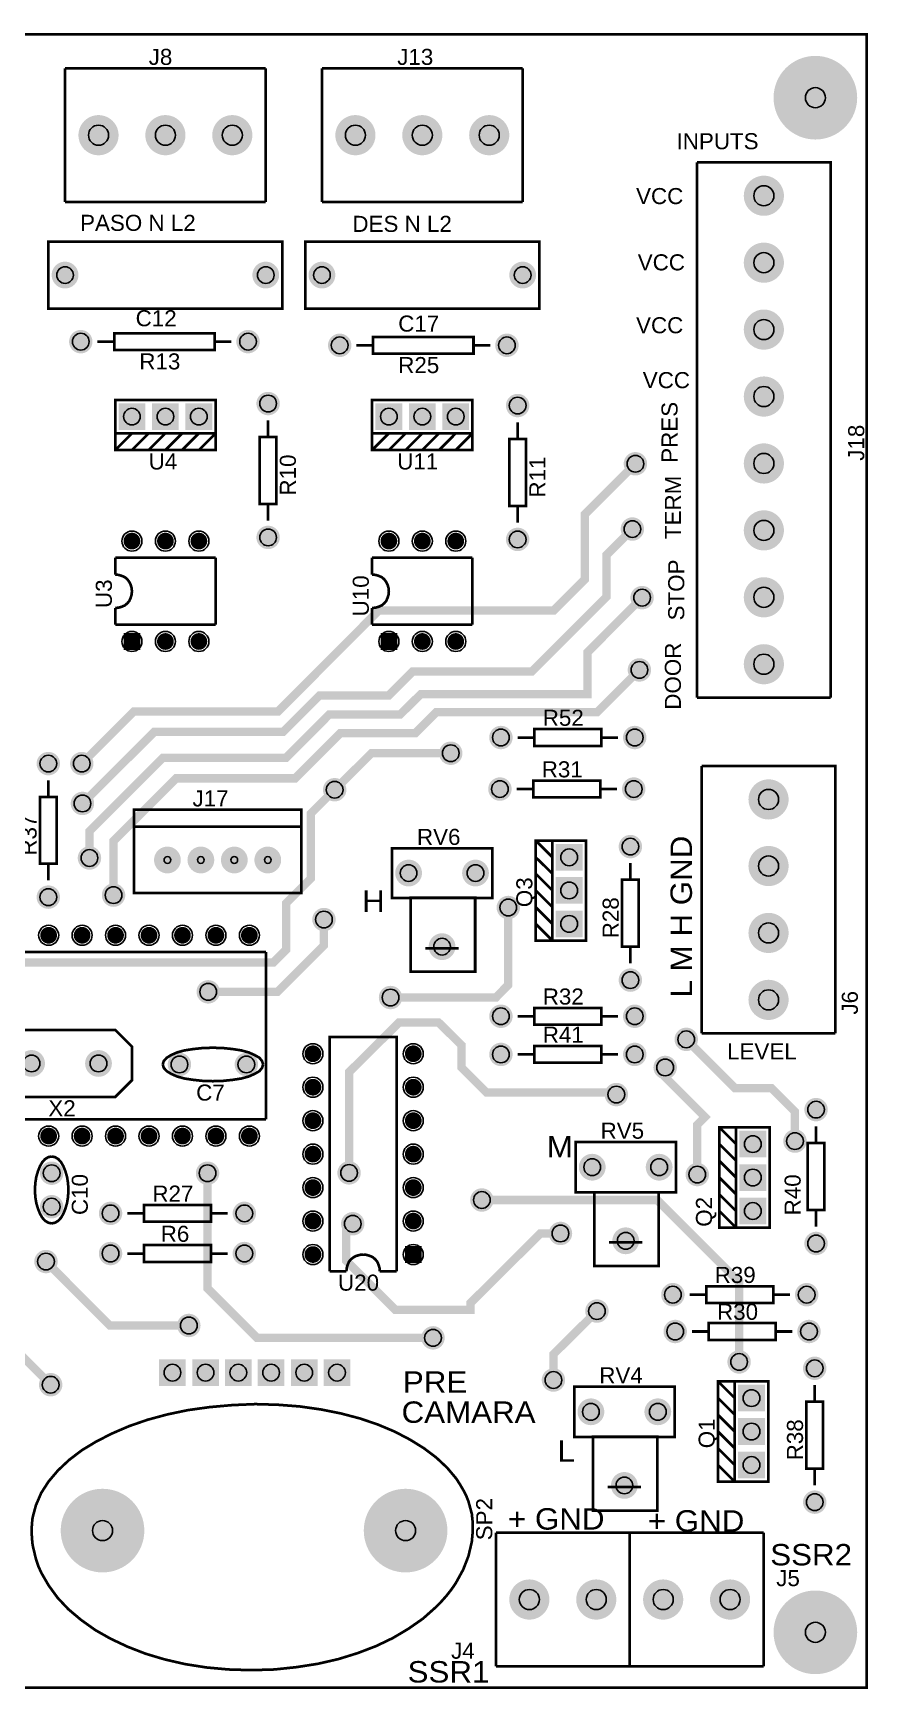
# Model space of a CAD drawing. Extents: x -3.65 to 3.65, y -2.47 to 2.47.
# Drawn here: x 1.159 to 3.655, y -2.474 to 2.474 of the extents above; entities that cross this region are included whole.
import ezdxf

# ---------------------------------------------------------------- set-up
doc = ezdxf.new("R2010")
doc.units = 0
doc.layers.get('0').update_dxf_attribs({"linetype": 'CONTINUOUS'})

# ---------------------------------------------------------------- blocks, each defined once
blk = doc.blocks.new('EPAD')
at = {"const_width": 0.5}
blk.add_lwpolyline([(-0.25, 0, 1), (0.25, 0, 1)], format="xyb", close=True, dxfattribs=at)
blk = doc.blocks.new('RPAD')
blk.add_trace([(-0.5, -0.5), (-0.5, 0.5), (0.5, -0.5), (0.5, 0.5)])

msp = doc.modelspace()

# ---------------------------------------------------------------- linework, layer by layer
for points, const_width in [([(-3.651, -2.47), (3.651, -2.47), (3.651, 2.47), (-3.651, 2.47), (-3.651, -2.47)], 0.008), ([(1.255, 2.369), (1.255, 1.969)], 0.008), ([(1.855, 2.369), (1.255, 2.369)], 0.008), ([(1.855, 2.369), (1.855, 1.969)], 0.008), ([(2.023, 2.369), (2.023, 1.969)], 0.008), ([(2.623, 2.369), (2.023, 2.369)], 0.008), ([(2.623, 2.369), (2.623, 1.969)], 0.008), ([(3.144, 2.088), (3.544, 2.088), (3.544, 0.488)], 0.008), ([(3.144, 0.488), (3.144, 2.088)], 0.008), ([(1.255, 1.969), (1.855, 1.969)], 0.008), ([(2.023, 1.969), (2.623, 1.969)], 0.008), ([(1.205, 1.651), (1.905, 1.651), (1.905, 1.851), (1.205, 1.851), (1.205, 1.651)], 0.008), ([(1.973, 1.651), (2.673, 1.651), (2.673, 1.851), (1.973, 1.851), (1.973, 1.651)], 0.008), ([(1.402, 1.552), (1.352, 1.552)], 0.008), ([(1.402, 1.527), (1.702, 1.527), (1.702, 1.577), (1.402, 1.577), (1.402, 1.527)], 0.008), ([(1.752, 1.552), (1.702, 1.552)], 0.008), ([(2.176, 1.541), (2.126, 1.541)], 0.008), ([(2.176, 1.516), (2.476, 1.516), (2.476, 1.566), (2.176, 1.566), (2.176, 1.516)], 0.008), ([(2.526, 1.541), (2.476, 1.541)], 0.008), ([(1.405, 1.278), (1.705, 1.278), (1.705, 1.378), (1.405, 1.378), (1.405, 1.278)], 0.008), ([(2.173, 1.278), (2.473, 1.278), (2.473, 1.378), (2.173, 1.378), (2.173, 1.278)], 0.008), ([(1.862, 1.317), (1.862, 1.267)], 0.008), ([(2.608, 1.311), (2.608, 1.261)], 0.008), ([(1.705, 1.278), (1.705, 1.228), (1.405, 1.228), (1.405, 1.278)], 0.008), ([(1.455, 1.278), (1.405, 1.228)], 0.008), ([(1.505, 1.278), (1.455, 1.228)], 0.008), ([(1.555, 1.278), (1.505, 1.228)], 0.008), ([(1.605, 1.278), (1.555, 1.228)], 0.008), ([(1.655, 1.278), (1.605, 1.228)], 0.008), ([(1.705, 1.278), (1.655, 1.228)], 0.008), ([(1.837, 1.067), (1.887, 1.067), (1.887, 1.267), (1.837, 1.267), (1.837, 1.067)], 0.008), ([(2.473, 1.278), (2.473, 1.228), (2.173, 1.228), (2.173, 1.278)], 0.008), ([(2.223, 1.278), (2.173, 1.228)], 0.008), ([(2.273, 1.278), (2.223, 1.228)], 0.008), ([(2.323, 1.278), (2.273, 1.228)], 0.008), ([(2.373, 1.278), (2.323, 1.228)], 0.008), ([(2.423, 1.278), (2.373, 1.228)], 0.008), ([(2.473, 1.278), (2.423, 1.228)], 0.008), ([(2.583, 1.061), (2.633, 1.061), (2.633, 1.261), (2.583, 1.261), (2.583, 1.061)], 0.008), ([(1.305, 0.291), (1.461, 0.447), (1.892, 0.447), (2.193, 0.749), (2.716, 0.749), (2.809, 0.842), (2.809, 1.036), (2.96, 1.187)], 0.025), ([(1.862, 1.067), (1.862, 1.017)], 0.008), ([(2.608, 1.061), (2.608, 1.011)], 0.008), ([(1.307, 0.172), (1.522, 0.386), (1.907, 0.386), (2.016, 0.495), (2.223, 0.495), (2.294, 0.566), (2.65, 0.566), (2.874, 0.79), (2.874, 0.915), (2.951, 0.992)], 0.025), ([(1.405, 0.856), (1.405, 0.906)], 0.008), ([(1.405, 0.906), (1.705, 0.906)], 0.008), ([(1.705, 0.706), (1.705, 0.906)], 0.008), ([(2.173, 0.856), (2.173, 0.906)], 0.008), ([(2.173, 0.906), (2.473, 0.906)], 0.008), ([(2.473, 0.706), (2.473, 0.906)], 0.008), ([(1.455, 0.806), (1.454, 0.816), (1.451, 0.826), (1.447, 0.834), (1.441, 0.842), (1.434, 0.848), (1.425, 0.852), (1.415, 0.855), (1.405, 0.856)], 0.008), ([(2.223, 0.806), (2.222, 0.816), (2.219, 0.826), (2.215, 0.834), (2.209, 0.842), (2.202, 0.848), (2.193, 0.852), (2.183, 0.855), (2.173, 0.856)], 0.008), ([(1.328, 0.009), (1.328, 0.089), (1.547, 0.308), (1.915, 0.308), (2.045, 0.438), (2.257, 0.438), (2.319, 0.499), (2.817, 0.499), (2.817, 0.624), (2.98, 0.787)], 0.025), ([(1.455, 0.806), (1.454, 0.796), (1.451, 0.786), (1.447, 0.777), (1.441, 0.77), (1.434, 0.764), (1.425, 0.76), (1.415, 0.757), (1.405, 0.756)], 0.008), ([(2.223, 0.806), (2.222, 0.796), (2.219, 0.786), (2.215, 0.777), (2.209, 0.77), (2.202, 0.764), (2.193, 0.76), (2.183, 0.757), (2.173, 0.756)], 0.008), ([(1.405, 0.706), (1.405, 0.756)], 0.008), ([(2.173, 0.706), (2.173, 0.756)], 0.008), ([(1.405, 0.706), (1.705, 0.706)], 0.008), ([(2.173, 0.706), (2.473, 0.706)], 0.008), ([(1.4, -0.102), (1.4, 0.06), (1.587, 0.247), (1.943, 0.247), (2.078, 0.382), (2.302, 0.382), (2.365, 0.445), (2.846, 0.445), (2.972, 0.571)], 0.025), ([(3.144, 0.488), (3.544, 0.488)], 0.008), ([(2.658, 0.344), (2.858, 0.344), (2.858, 0.394), (2.658, 0.394), (2.658, 0.344)], 0.008), ([(2.608, 0.369), (2.658, 0.369)], 0.008), ([(2.858, 0.369), (2.908, 0.369)], 0.008), ([(2.408, 0.322), (2.171, 0.322), (2.061, 0.213)], 0.025), ([(3.158, 0.284), (3.558, 0.284), (3.558, -0.515)], 0.008), ([(3.158, -0.515), (3.158, 0.284)], 0.008), ([(2.061, 0.213), (1.99, 0.142), (1.99, -0.052), (1.916, -0.126), (1.916, -0.265), (1.878, -0.303), (1.111, -0.303), (0.911, -0.504), (0.911, -0.518), (0.731, -0.518), (0.66, -0.589)], 0.025), ([(1.205, 0.191), (1.205, 0.241)], 0.008), ([(2.605, 0.215), (2.655, 0.215)], 0.008), ([(2.655, 0.19), (2.855, 0.19), (2.855, 0.24), (2.655, 0.24), (2.655, 0.19)], 0.008), ([(2.855, 0.215), (2.905, 0.215)], 0.008), ([(1.18, -0.008), (1.23, -0.008), (1.23, 0.191), (1.18, 0.191), (1.18, -0.008)], 0.008), ([(1.461, -0.096), (1.961, -0.096), (1.961, 0.153), (1.461, 0.153), (1.461, -0.096)], 0.008), ([(1.461, 0.103), (1.961, 0.103)], 0.008), ([(2.712, -0.238), (2.812, -0.238), (2.812, 0.061), (2.712, 0.061), (2.712, -0.238), (2.662, -0.238), (2.662, 0.061), (2.712, 0.061)], 0.008), ([(2.712, 0.011), (2.662, 0.061)], 0.008), ([(2.232, -0.111), (2.532, -0.111), (2.532, 0.038), (2.232, 0.038), (2.232, -0.111)], 0.008), ([(2.712, -0.038), (2.662, 0.011)], 0.008), ([(1.205, -0.058), (1.205, -0.008)], 0.008), ([(2.712, -0.088), (2.662, -0.038)], 0.008), ([(2.945, -0.056), (2.945, -0.006)], 0.008), ([(2.712, -0.138), (2.662, -0.088)], 0.008), ([(2.92, -0.256), (2.97, -0.256), (2.97, -0.056), (2.92, -0.056), (2.92, -0.256)], 0.008), ([(2.228, -0.408), (2.543, -0.408), (2.58, -0.37), (2.58, -0.139)], 0.025), ([(2.288, -0.331), (2.481, -0.331), (2.481, -0.11), (2.288, -0.11), (2.288, -0.331)], 0.008), ([(2.712, -0.188), (2.662, -0.138)], 0.008), ([(1.683, -0.391), (1.89, -0.391), (2.029, -0.252), (2.029, -0.175)], 0.025), ([(2.712, -0.238), (2.662, -0.188)], 0.008), ([(-0.143, -0.272), (1.856, -0.272)], 0.008), ([(1.856, -0.272), (1.856, -0.772)], 0.008), ([(2.432, -0.261), (2.332, -0.261)], 0.008), ([(2.945, -0.306), (2.945, -0.256)], 0.008), ([(2.658, -0.489), (2.858, -0.489), (2.858, -0.439), (2.658, -0.439), (2.658, -0.489)], 0.008), ([(2.104, -0.932), (2.104, -0.631), (2.253, -0.483), (2.372, -0.483), (2.44, -0.55), (2.44, -0.617), (2.515, -0.692), (2.897, -0.692), (2.903, -0.698)], 0.025), ([(2.608, -0.464), (2.658, -0.464)], 0.008), ([(2.858, -0.464), (2.908, -0.464)], 0.008), ([(1.405, -0.705), (1.105, -0.705), (1.055, -0.655), (1.055, -0.555), (1.105, -0.505), (1.405, -0.505), (1.455, -0.555), (1.455, -0.655), (1.405, -0.705)], 0.008), ([(2.246, -1.226), (2.246, -0.526), (2.046, -0.526), (2.046, -1.226)], 0.008), ([(3.112, -0.533), (3.258, -0.679), (3.367, -0.679), (3.437, -0.749), (3.437, -0.837)], 0.025), ([(3.158, -0.515), (3.558, -0.515)], 0.008), ([(1.547, -0.608), (1.55, -0.598), (1.559, -0.588), (1.572, -0.58), (1.59, -0.572), (1.612, -0.566), (1.638, -0.562), (1.666, -0.559), (1.697, -0.558)], 0.008), ([(1.847, -0.608), (1.844, -0.598), (1.836, -0.588), (1.822, -0.58), (1.804, -0.572), (1.782, -0.566), (1.756, -0.562), (1.728, -0.559), (1.697, -0.558)], 0.008), ([(2.608, -0.578), (2.658, -0.578)], 0.008), ([(2.658, -0.603), (2.858, -0.603), (2.858, -0.553), (2.658, -0.553), (2.658, -0.603)], 0.008), ([(2.858, -0.578), (2.908, -0.578)], 0.008), ([(1.547, -0.608), (1.55, -0.618), (1.559, -0.628), (1.572, -0.636), (1.59, -0.644), (1.612, -0.65), (1.638, -0.654), (1.666, -0.657), (1.697, -0.658)], 0.008), ([(1.847, -0.608), (1.844, -0.618), (1.836, -0.628), (1.822, -0.636), (1.804, -0.644), (1.782, -0.65), (1.756, -0.654), (1.728, -0.657), (1.697, -0.658)], 0.008), ([(3.049, -0.617), (3.049, -0.646), (3.168, -0.765), (3.145, -0.788), (3.145, -0.937)], 0.025), ([(-0.143, -0.772), (1.856, -0.772)], 0.008), ([(3.5, -0.843), (3.5, -0.793)], 0.008), ([(2.781, -0.99), (3.081, -0.99), (3.081, -0.84), (2.781, -0.84), (2.781, -0.99)], 0.008), ([(3.261, -1.096), (3.361, -1.096), (3.361, -0.796), (3.261, -0.796), (3.261, -1.096), (3.211, -1.096), (3.211, -0.796), (3.261, -0.796)], 0.008), ([(3.261, -0.846), (3.211, -0.796)], 0.008), ([(3.475, -1.043), (3.525, -1.043), (3.525, -0.843), (3.475, -0.843), (3.475, -1.043)], 0.008), ([(1.215, -0.883), (1.205, -0.885), (1.195, -0.891), (1.187, -0.9), (1.18, -0.912), (1.174, -0.927), (1.169, -0.944), (1.166, -0.963), (1.165, -0.983)], 0.008), ([(1.215, -0.883), (1.225, -0.885), (1.235, -0.891), (1.243, -0.9), (1.25, -0.912), (1.256, -0.927), (1.261, -0.944), (1.264, -0.963), (1.265, -0.983)], 0.008), ([(3.261, -0.896), (3.211, -0.846)], 0.008), ([(1.681, -0.933), (1.681, -1.277), (1.829, -1.425), (2.355, -1.425)], 0.025), ([(3.261, -0.946), (3.211, -0.896)], 0.008), ([(1.215, -1.083), (1.205, -1.081), (1.195, -1.075), (1.187, -1.066), (1.18, -1.054), (1.174, -1.039), (1.169, -1.022), (1.166, -1.003), (1.165, -0.983)], 0.008), ([(1.215, -1.083), (1.225, -1.081), (1.235, -1.075), (1.243, -1.066), (1.25, -1.054), (1.256, -1.039), (1.261, -1.022), (1.264, -1.003), (1.265, -0.983)], 0.008), ([(2.837, -1.21), (3.03, -1.21), (3.03, -0.99), (2.837, -0.99), (2.837, -1.21)], 0.008), ([(3.261, -0.996), (3.211, -0.946)], 0.008), ([(1.491, -1.078), (1.691, -1.078), (1.691, -1.028), (1.491, -1.028), (1.491, -1.078)], 0.008), ([(2.501, -1.013), (3.025, -1.013), (3.148, -1.136), (3.27, -1.258), (3.27, -1.497)], 0.025), ([(3.261, -1.046), (3.211, -0.996)], 0.008), ([(3.5, -1.093), (3.5, -1.043)], 0.008), ([(1.441, -1.053), (1.491, -1.053)], 0.008), ([(1.691, -1.053), (1.741, -1.053)], 0.008), ([(2.736, -1.113), (2.676, -1.113), (2.467, -1.321), (2.467, -1.341), (2.242, -1.341), (2.095, -1.194), (2.095, -1.104), (2.115, -1.084)], 0.025), ([(3.261, -1.096), (3.211, -1.046)], 0.008), ([(2.981, -1.14), (2.881, -1.14)], 0.008), ([(1.625, -1.388), (1.389, -1.388), (1.198, -1.197)], 0.025), ([(1.441, -1.173), (1.491, -1.173)], 0.008), ([(1.491, -1.198), (1.691, -1.198), (1.691, -1.148), (1.491, -1.148), (1.491, -1.198)], 0.008), ([(1.691, -1.173), (1.741, -1.173)], 0.008), ([(2.146, -1.176), (2.136, -1.177), (2.126, -1.18), (2.118, -1.184), (2.11, -1.19), (2.104, -1.197), (2.1, -1.206), (2.097, -1.216), (2.096, -1.226)], 0.008), ([(2.146, -1.176), (2.156, -1.177), (2.166, -1.18), (2.175, -1.184), (2.182, -1.19), (2.188, -1.197), (2.192, -1.206), (2.195, -1.216), (2.196, -1.226)], 0.008), ([(2.096, -1.226), (2.046, -1.226)], 0.008), ([(2.246, -1.226), (2.196, -1.226)], 0.008), ([(3.172, -1.321), (3.372, -1.321), (3.372, -1.271), (3.172, -1.271), (3.172, -1.321)], 0.008), ([(0.53, -1.333), (0.98, -1.333), (1.212, -1.565)], 0.025), ([(2.715, -1.551), (2.715, -1.474), (2.845, -1.345)], 0.025), ([(3.122, -1.296), (3.172, -1.296)], 0.008), ([(3.372, -1.296), (3.422, -1.296)], 0.008), ([(3.179, -1.431), (3.379, -1.431), (3.379, -1.381), (3.179, -1.381), (3.179, -1.431)], 0.008), ([(3.129, -1.406), (3.179, -1.406)], 0.008), ([(3.379, -1.406), (3.429, -1.406)], 0.008), ([(2.777, -1.721), (3.077, -1.721), (3.077, -1.571), (2.777, -1.571), (2.777, -1.721)], 0.008), ([(3.257, -1.855), (3.357, -1.855), (3.357, -1.555), (3.257, -1.555), (3.257, -1.855), (3.207, -1.855), (3.207, -1.555), (3.257, -1.555)], 0.008), ([(3.257, -1.605), (3.207, -1.555)], 0.008), ([(3.496, -1.616), (3.496, -1.566)], 0.008), ([(1.824, -1.623), (1.754, -1.626), (1.687, -1.632), (1.622, -1.641), (1.56, -1.654), (1.501, -1.67), (1.446, -1.689), (1.395, -1.711), (1.348, -1.735), (1.305, -1.761), (1.267, -1.79), (1.234, -1.821), (1.206, -1.854), (1.184, -1.888), (1.168, -1.925), (1.158, -1.962), (1.156, -1.981), (1.155, -2.001), (1.156, -2.023), (1.158, -2.044), (1.168, -2.086), (1.175, -2.107), (1.184, -2.127), (1.206, -2.165), (1.233, -2.202), (1.265, -2.236), (1.303, -2.268), (1.345, -2.298), (1.391, -2.324), (1.442, -2.348), (1.496, -2.369), (1.553, -2.386), (1.614, -2.4), (1.678, -2.41), (1.744, -2.416), (1.812, -2.418), (1.881, -2.416), (1.947, -2.409), (2.011, -2.399), (2.072, -2.385), (2.13, -2.367), (2.185, -2.346), (2.235, -2.322), (2.282, -2.294), (2.325, -2.264), (2.362, -2.231), (2.379, -2.214), (2.395, -2.196), (2.41, -2.177), (2.423, -2.158), (2.445, -2.118), (2.461, -2.077), (2.471, -2.034), (2.473, -2.012), (2.474, -1.989), (2.473, -1.97), (2.471, -1.951), (2.461, -1.914), (2.454, -1.896), (2.445, -1.879), (2.435, -1.862), (2.424, -1.845), (2.397, -1.813), (2.365, -1.783), (2.328, -1.755), (2.286, -1.729), (2.24, -1.705), (2.19, -1.684), (2.137, -1.666), (2.08, -1.651), (2.02, -1.639), (1.957, -1.63), (1.892, -1.625), (1.824, -1.623)], 0.008), ([(3.257, -1.655), (3.207, -1.605)], 0.008), ([(3.471, -1.816), (3.521, -1.816), (3.521, -1.616), (3.471, -1.616), (3.471, -1.816)], 0.008), ([(3.257, -1.705), (3.207, -1.655)], 0.008), ([(2.833, -1.941), (3.026, -1.941), (3.026, -1.72), (2.833, -1.72), (2.833, -1.941)], 0.008), ([(3.257, -1.755), (3.207, -1.705)], 0.008), ([(3.257, -1.805), (3.207, -1.755)], 0.008), ([(3.257, -1.855), (3.207, -1.805)], 0.008), ([(3.496, -1.866), (3.496, -1.816)], 0.008), ([(2.977, -1.871), (2.877, -1.871)], 0.008), ([(2.543, -2.007), (2.543, -2.407)], 0.008), ([(2.543, -2.007), (2.943, -2.007)], 0.008), ([(2.943, -2.007), (2.943, -2.407)], 0.008), ([(2.943, -2.007), (2.943, -2.407)], 0.008), ([(2.943, -2.007), (3.343, -2.007)], 0.008), ([(3.343, -2.007), (3.343, -2.407)], 0.008), ([(2.543, -2.407), (2.943, -2.407)], 0.008), ([(2.943, -2.407), (3.343, -2.407)], 0.008)]:
    msp.add_lwpolyline(points, dxfattribs=dict(const_width=const_width))
for centre, radius in [((3.498, 2.281), 0.03), ((1.355, 2.169), 0.03), ((1.555, 2.169), 0.03), ((1.755, 2.169), 0.03), ((2.123, 2.169), 0.03), ((2.323, 2.169), 0.03), ((2.523, 2.169), 0.03), ((3.344, 1.988), 0.03), ((3.344, 1.788), 0.03), ((1.255, 1.751), 0.025), ((1.855, 1.751), 0.025), ((2.023, 1.751), 0.025), ((2.623, 1.751), 0.025), ((3.344, 1.588), 0.03), ((1.302, 1.552), 0.025), ((1.802, 1.552), 0.025), ((2.076, 1.541), 0.025), ((2.576, 1.541), 0.025), ((1.862, 1.367), 0.025), ((2.608, 1.361), 0.025), ((3.344, 1.388), 0.03), ((1.455, 1.328), 0.025), ((1.555, 1.328), 0.025), ((1.655, 1.328), 0.025), ((2.223, 1.328), 0.025), ((2.323, 1.328), 0.025), ((2.423, 1.328), 0.025), ((2.96, 1.187), 0.025), ((3.344, 1.188), 0.03), ((1.862, 0.967), 0.025), ((2.951, 0.992), 0.025), ((3.344, 0.988), 0.03), ((1.455, 0.956), 0.03), ((1.555, 0.956), 0.03), ((1.655, 0.956), 0.03), ((2.223, 0.956), 0.03), ((2.323, 0.956), 0.03), ((2.423, 0.956), 0.03), ((2.608, 0.961), 0.025), ((2.98, 0.787), 0.025), ((3.344, 0.788), 0.03), ((1.455, 0.656), 0.03), ((1.555, 0.656), 0.03), ((1.655, 0.656), 0.03), ((2.223, 0.656), 0.03), ((2.323, 0.656), 0.03), ((2.423, 0.656), 0.03), ((2.972, 0.571), 0.025), ((3.344, 0.588), 0.03), ((2.408, 0.322), 0.025), ((2.558, 0.369), 0.025), ((2.958, 0.369), 0.025), ((1.205, 0.291), 0.025), ((1.305, 0.291), 0.025), ((2.061, 0.213), 0.025), ((2.555, 0.215), 0.025), ((2.955, 0.215), 0.025), ((3.358, 0.184), 0.03), ((1.307, 0.172), 0.025), ((2.945, 0.043), 0.025), ((1.328, 0.009), 0.025), ((1.561, 0.003), 0.01), ((1.661, 0.003), 0.01), ((1.761, 0.003), 0.01), ((1.861, 0.003), 0.01), ((2.762, 0.011), 0.025), ((3.358, -0.015), 0.03), ((2.282, -0.036), 0.025), ((2.482, -0.036), 0.025), ((1.205, -0.108), 0.025), ((1.4, -0.102), 0.025), ((2.762, -0.088), 0.025), ((2.58, -0.139), 0.025), ((1.206, -0.222), 0.03), ((1.306, -0.222), 0.03), ((1.406, -0.222), 0.03), ((1.506, -0.222), 0.03), ((1.606, -0.222), 0.03), ((1.706, -0.222), 0.03), ((1.806, -0.222), 0.03), ((2.029, -0.175), 0.025), ((2.762, -0.188), 0.025), ((3.358, -0.215), 0.03), ((2.382, -0.256), 0.025), ((2.945, -0.356), 0.025), ((1.683, -0.391), 0.025), ((2.228, -0.408), 0.025), ((3.358, -0.415), 0.03), ((2.558, -0.464), 0.025), ((2.958, -0.464), 0.025), ((3.112, -0.533), 0.025), ((1.155, -0.605), 0.025), ((1.355, -0.605), 0.025), ((1.597, -0.608), 0.025), ((1.797, -0.608), 0.025), ((1.996, -0.576), 0.03), ((2.296, -0.576), 0.03), ((2.558, -0.578), 0.025), ((2.958, -0.578), 0.025), ((3.049, -0.617), 0.025), ((1.996, -0.676), 0.03), ((2.296, -0.676), 0.03), ((2.903, -0.698), 0.025), ((3.5, -0.743), 0.025), ((1.996, -0.776), 0.03), ((2.296, -0.776), 0.03), ((1.206, -0.822), 0.03), ((1.306, -0.822), 0.03), ((1.406, -0.822), 0.03), ((1.506, -0.822), 0.03), ((1.606, -0.822), 0.03), ((1.706, -0.822), 0.03), ((1.806, -0.822), 0.03), ((3.311, -0.846), 0.025), ((3.437, -0.837), 0.025), ((1.996, -0.876), 0.03), ((2.296, -0.876), 0.03), ((2.831, -0.915), 0.025), ((3.031, -0.915), 0.025), ((1.215, -0.933), 0.025), ((1.681, -0.933), 0.025), ((2.104, -0.932), 0.025), ((3.145, -0.937), 0.025), ((3.311, -0.946), 0.025), ((1.996, -0.976), 0.03), ((2.296, -0.976), 0.03), ((2.501, -1.013), 0.025), ((1.215, -1.033), 0.025), ((1.391, -1.053), 0.025), ((1.791, -1.053), 0.025), ((3.311, -1.046), 0.025), ((1.996, -1.076), 0.03), ((2.115, -1.084), 0.025), ((2.296, -1.076), 0.03), ((2.736, -1.113), 0.025), ((2.931, -1.135), 0.025), ((3.5, -1.143), 0.025), ((1.198, -1.197), 0.025), ((1.391, -1.173), 0.025), ((1.791, -1.173), 0.025), ((1.996, -1.176), 0.03), ((2.296, -1.176), 0.03), ((3.072, -1.296), 0.025), ((3.472, -1.296), 0.025), ((2.845, -1.345), 0.025), ((1.625, -1.388), 0.025), ((3.079, -1.406), 0.025), ((3.479, -1.406), 0.025), ((2.355, -1.425), 0.025), ((3.27, -1.497), 0.025), ((1.576, -1.529), 0.025), ((1.675, -1.529), 0.025), ((1.773, -1.529), 0.025), ((1.871, -1.529), 0.025), ((1.97, -1.529), 0.025), ((2.068, -1.529), 0.025), ((2.715, -1.551), 0.025), ((3.496, -1.516), 0.025), ((1.212, -1.565), 0.025), ((3.307, -1.605), 0.025), ((2.827, -1.646), 0.025), ((3.027, -1.646), 0.025), ((3.307, -1.705), 0.025), ((3.307, -1.805), 0.025), ((2.927, -1.866), 0.025), ((3.496, -1.916), 0.025), ((1.367, -2.001), 0.03), ((2.273, -2.001), 0.03), ((2.643, -2.207), 0.03), ((2.843, -2.207), 0.03), ((3.043, -2.207), 0.03), ((3.243, -2.207), 0.03), ((3.498, -2.305), 0.03)]:
    msp.add_circle(centre, radius)

# ---------------------------------------------------------------- block references
for name, p, xscale, yscale in [('EPAD', (3.498, 2.281), 0.25, 0.25), ('EPAD', (1.355, 2.169), 0.12, 0.12), ('EPAD', (1.555, 2.169), 0.12, 0.12), ('EPAD', (1.755, 2.169), 0.12, 0.12), ('EPAD', (2.123, 2.169), 0.12, 0.12), ('EPAD', (2.323, 2.169), 0.12, 0.12), ('EPAD', (2.523, 2.169), 0.12, 0.12), ('EPAD', (3.344, 1.988), 0.12, 0.12), ('EPAD', (3.344, 1.788), 0.12, 0.12), ('EPAD', (1.255, 1.751), 0.08, 0.08), ('EPAD', (1.855, 1.751), 0.08, 0.08), ('EPAD', (2.023, 1.751), 0.08, 0.08), ('EPAD', (2.623, 1.751), 0.08, 0.08), ('EPAD', (3.344, 1.588), 0.12, 0.12), ('EPAD', (1.302, 1.552), 0.07, 0.07), ('EPAD', (1.802, 1.552), 0.07, 0.07), ('EPAD', (2.076, 1.541), 0.07, 0.07), ('EPAD', (2.576, 1.541), 0.07, 0.07), ('EPAD', (3.344, 1.388), 0.12, 0.12), ('EPAD', (1.862, 1.367), 0.07, 0.07), ('EPAD', (2.608, 1.361), 0.07, 0.07), ('EPAD', (3.344, 1.188), 0.12, 0.12), ('EPAD', (2.96, 1.187), 0.07, 0.07), ('EPAD', (3.344, 0.988), 0.12, 0.12), ('EPAD', (1.862, 0.967), 0.07, 0.07), ('EPAD', (2.608, 0.961), 0.07, 0.07), ('EPAD', (2.951, 0.992), 0.07, 0.07), ('EPAD', (1.455, 0.956), 0.05, 0.05), ('EPAD', (1.555, 0.956), 0.05, 0.05), ('EPAD', (1.655, 0.956), 0.05, 0.05), ('EPAD', (2.223, 0.956), 0.05, 0.05), ('EPAD', (2.323, 0.956), 0.05, 0.05), ('EPAD', (2.423, 0.956), 0.05, 0.05), ('EPAD', (3.344, 0.788), 0.12, 0.12), ('EPAD', (2.98, 0.787), 0.07, 0.07), ('RPAD', (1.455, 0.656), 0.05, 0.05), ('EPAD', (1.555, 0.656), 0.05, 0.05), ('EPAD', (1.655, 0.656), 0.05, 0.05), ('RPAD', (2.223, 0.656), 0.05, 0.05), ('EPAD', (2.323, 0.656), 0.05, 0.05), ('EPAD', (2.423, 0.656), 0.05, 0.05), ('EPAD', (3.344, 0.588), 0.12, 0.12), ('EPAD', (2.972, 0.571), 0.07, 0.07), ('EPAD', (2.558, 0.369), 0.07, 0.07), ('EPAD', (2.958, 0.369), 0.07, 0.07), ('EPAD', (2.408, 0.322), 0.07, 0.07), ('EPAD', (1.205, 0.291), 0.07, 0.07), ('EPAD', (1.305, 0.291), 0.07, 0.07), ('EPAD', (2.061, 0.213), 0.07, 0.07), ('EPAD', (2.555, 0.215), 0.07, 0.07), ('EPAD', (2.955, 0.215), 0.07, 0.07), ('EPAD', (1.307, 0.172), 0.07, 0.07), ('EPAD', (3.358, 0.184), 0.12, 0.12), ('EPAD', (2.945, 0.043), 0.07, 0.07), ('EPAD', (1.328, 0.009), 0.07, 0.07), ('EPAD', (1.561, 0.003), 0.08, 0.08), ('EPAD', (1.661, 0.003), 0.08, 0.08), ('EPAD', (1.761, 0.003), 0.08, 0.08), ('EPAD', (1.861, 0.003), 0.08, 0.08), ('EPAD', (2.282, -0.036), 0.08, 0.08), ('EPAD', (2.482, -0.036), 0.08, 0.08), ('EPAD', (3.358, -0.015), 0.12, 0.12), ('EPAD', (1.205, -0.108), 0.07, 0.07), ('EPAD', (1.4, -0.102), 0.07, 0.07), ('EPAD', (2.029, -0.175), 0.07, 0.07), ('EPAD', (2.58, -0.139), 0.07, 0.07), ('EPAD', (1.206, -0.222), 0.05, 0.05), ('EPAD', (1.306, -0.222), 0.05, 0.05), ('EPAD', (1.406, -0.222), 0.05, 0.05), ('EPAD', (1.506, -0.222), 0.05, 0.05), ('EPAD', (1.606, -0.222), 0.05, 0.05), ('EPAD', (1.706, -0.222), 0.05, 0.05), ('EPAD', (1.806, -0.222), 0.05, 0.05), ('EPAD', (3.358, -0.215), 0.12, 0.12), ('EPAD', (2.382, -0.256), 0.08, 0.08), ('EPAD', (2.945, -0.356), 0.07, 0.07), ('EPAD', (1.683, -0.391), 0.07, 0.07), ('EPAD', (2.228, -0.408), 0.07, 0.07), ('EPAD', (3.358, -0.415), 0.12, 0.12), ('EPAD', (2.558, -0.464), 0.07, 0.07), ('EPAD', (2.958, -0.464), 0.07, 0.07), ('EPAD', (2.558, -0.578), 0.07, 0.07), ('EPAD', (2.958, -0.578), 0.07, 0.07), ('EPAD', (3.112, -0.533), 0.07, 0.07), ('EPAD', (1.155, -0.605), 0.08, 0.08), ('EPAD', (1.355, -0.605), 0.08, 0.08), ('EPAD', (1.597, -0.608), 0.07, 0.07), ('EPAD', (1.797, -0.608), 0.07, 0.07), ('EPAD', (1.996, -0.576), 0.05, 0.05), ('EPAD', (2.296, -0.576), 0.05, 0.05), ('EPAD', (3.049, -0.617), 0.07, 0.07), ('EPAD', (1.996, -0.676), 0.05, 0.05), ('EPAD', (2.296, -0.676), 0.05, 0.05), ('EPAD', (2.903, -0.698), 0.07, 0.07), ('EPAD', (3.5, -0.743), 0.07, 0.07), ('EPAD', (1.996, -0.776), 0.05, 0.05), ('EPAD', (2.296, -0.776), 0.05, 0.05), ('EPAD', (1.206, -0.822), 0.05, 0.05), ('EPAD', (1.306, -0.822), 0.05, 0.05), ('EPAD', (1.406, -0.822), 0.05, 0.05), ('EPAD', (1.506, -0.822), 0.05, 0.05), ('EPAD', (1.606, -0.822), 0.05, 0.05), ('EPAD', (1.706, -0.822), 0.05, 0.05), ('EPAD', (1.806, -0.822), 0.05, 0.05), ('EPAD', (3.437, -0.837), 0.07, 0.07), ('EPAD', (1.996, -0.876), 0.05, 0.05), ('EPAD', (2.296, -0.876), 0.05, 0.05), ('EPAD', (2.831, -0.915), 0.08, 0.08), ('EPAD', (3.031, -0.915), 0.08, 0.08), ('EPAD', (1.215, -0.933), 0.07, 0.07), ('EPAD', (1.681, -0.933), 0.07, 0.07), ('EPAD', (2.104, -0.932), 0.07, 0.07), ('EPAD', (3.145, -0.937), 0.07, 0.07), ('EPAD', (1.996, -0.976), 0.05, 0.05), ('EPAD', (2.296, -0.976), 0.05, 0.05), ('EPAD', (2.501, -1.013), 0.07, 0.07), ('EPAD', (1.215, -1.033), 0.07, 0.07), ('EPAD', (1.391, -1.053), 0.07, 0.07), ('EPAD', (1.791, -1.053), 0.07, 0.07), ('EPAD', (1.996, -1.076), 0.05, 0.05), ('EPAD', (2.115, -1.084), 0.07, 0.07), ('EPAD', (2.296, -1.076), 0.05, 0.05), ('EPAD', (2.736, -1.113), 0.07, 0.07), ('EPAD', (1.391, -1.173), 0.07, 0.07), ('EPAD', (1.791, -1.173), 0.07, 0.07), ('EPAD', (2.931, -1.135), 0.08, 0.08), ('EPAD', (3.5, -1.143), 0.07, 0.07), ('EPAD', (1.198, -1.197), 0.07, 0.07), ('EPAD', (1.996, -1.176), 0.05, 0.05), ('EPAD', (3.072, -1.296), 0.07, 0.07), ('EPAD', (3.472, -1.296), 0.07, 0.07), ('EPAD', (2.845, -1.345), 0.07, 0.07), ('EPAD', (1.625, -1.388), 0.07, 0.07), ('EPAD', (3.079, -1.406), 0.07, 0.07), ('EPAD', (3.479, -1.406), 0.07, 0.07), ('EPAD', (2.355, -1.425), 0.07, 0.07), ('EPAD', (3.27, -1.497), 0.07, 0.07), ('EPAD', (3.496, -1.516), 0.07, 0.07), ('EPAD', (1.212, -1.565), 0.07, 0.07), ('EPAD', (2.715, -1.551), 0.07, 0.07), ('EPAD', (2.827, -1.646), 0.08, 0.08), ('EPAD', (3.027, -1.646), 0.08, 0.08), ('EPAD', (2.927, -1.866), 0.08, 0.08), ('EPAD', (1.367, -2.001), 0.25, 0.25), ('EPAD', (2.273, -2.001), 0.25, 0.25), ('EPAD', (3.496, -1.916), 0.07, 0.07), ('EPAD', (2.643, -2.207), 0.12, 0.12), ('EPAD', (2.843, -2.207), 0.12, 0.12), ('EPAD', (3.043, -2.207), 0.12, 0.12), ('EPAD', (3.243, -2.207), 0.12, 0.12), ('EPAD', (3.498, -2.305), 0.25, 0.25)]:
    msp.add_blockref(name, p, dxfattribs=dict(xscale=xscale, yscale=yscale))
for p, xscale, yscale, rotation in [((1.455, 1.328), 0.08, 0.08, 180), ((1.555, 1.328), 0.08, 0.08, 180), ((1.655, 1.328), 0.08, 0.08, 180), ((2.223, 1.328), 0.08, 0.08, 180), ((2.323, 1.328), 0.08, 0.08, 180), ((2.423, 1.328), 0.08, 0.08, 180), ((2.762, 0.011), 0.08, 0.08, 90), ((2.762, -0.088), 0.08, 0.08, 90), ((2.762, -0.188), 0.08, 0.08, 90), ((3.311, -0.846), 0.08, 0.08, 90), ((3.311, -0.946), 0.08, 0.08, 90), ((3.311, -1.046), 0.08, 0.08, 90), ((2.296, -1.176), 0.05, 0.05, 90), ((1.576, -1.529), 0.08, 0.08, -180), ((1.675, -1.529), 0.08, 0.08, -180), ((1.773, -1.529), 0.08, 0.08, -180), ((1.871, -1.529), 0.08, 0.08, -180), ((1.97, -1.529), 0.08, 0.08, -180), ((2.068, -1.529), 0.08, 0.08, -180), ((3.307, -1.605), 0.08, 0.08, 90), ((3.307, -1.705), 0.08, 0.08, 90), ((3.307, -1.805), 0.08, 0.08, 90)]:
    msp.add_blockref('RPAD', p, dxfattribs=dict(xscale=xscale, yscale=yscale, rotation=rotation))

# ---------------------------------------------------------------- texts
at = {"layer": '12632256'}
for s, height, width, p in [('J8', 0.048, 1.041667, (1.505, 2.379)), ('J13', 0.048, 1.041667, (2.248, 2.379)), ('INPUTS', 0.048, 1.041667, (3.083, 2.127)), ('VCC', 0.048, 1.041667, (2.962, 1.963)), ('PASO N L2', 0.048, 1.041667, (1.3, 1.883)), ('DES N L2', 0.048, 1.041667, (2.114, 1.88)), ('VCC', 0.048, 1.041667, (2.967, 1.765)), ('C12', 0.048, 1.041667, (1.466, 1.598)), ('C17', 0.048, 1.041667, (2.251, 1.582)), ('VCC', 0.048, 1.041667, (2.962, 1.577)), ('R13', 0.048, 1.041667, (1.477, 1.469)), ('R25', 0.048, 1.041667, (2.251, 1.458)), ('VCC', 0.048, 1.041667, (2.982, 1.413)), ('U4', 0.048, 1.041667, (1.505, 1.17)), ('U11', 0.048, 1.041667, (2.248, 1.17)), ('R52', 0.048, 1.041667, (2.683, 0.404)), ('R31', 0.048, 1.041667, (2.68, 0.25)), ('J17', 0.048, 1.041667, (1.636, 0.163)), ('RV6', 0.048, 1.041667, (2.307, 0.048)), ('H', 0.064, 1.09375, (2.143, -0.152)), ('R32', 0.048, 1.041667, (2.683, -0.429)), ('R41', 0.048, 1.041667, (2.683, -0.543)), ('LEVEL', 0.048, 1.041667, (3.234, -0.593)), ('C7', 0.048, 1.041667, (1.647, -0.716)), ('X2', 0.048, 1.041667, (1.205, -0.763)), ('RV5', 0.048, 1.041667, (2.856, -0.83)), ('M', 0.064, 1.09375, (2.695, -0.886)), ('R27', 0.048, 1.041667, (1.516, -1.018)), ('R6', 0.048, 1.041667, (1.541, -1.138)), ('U20', 0.048, 1.041667, (2.071, -1.284)), ('R39', 0.048, 1.041667, (3.197, -1.261)), ('R30', 0.048, 1.041667, (3.204, -1.371)), ('PRE', 0.064, 1.09375, (2.265, -1.589)), ('RV4', 0.048, 1.041667, (2.852, -1.561)), ('CAMARA', 0.064, 1.09375, (2.261, -1.679)), ('L', 0.064, 1.09375, (2.727, -1.795)), ('+ GND', 0.064, 1.09375, (2.579, -1.998)), ('+ GND', 0.064, 1.09375, (2.997, -2.004)), ('SSR2', 0.064, 1.09375, (3.363, -2.105)), ('J5', 0.048, 1.041667, (3.381, -2.167)), ('J4', 0.048, 1.041667, (2.409, -2.384)), ('SSR1', 0.064, 1.09375, (2.279, -2.455))]:
    msp.add_text(s, height=height, dxfattribs=dict(at, width=width)).set_placement(p)
for s, height, width, p in [('PRES', 0.048, 1.041667, (3.086, 1.19)), ('J18', 0.048, 1.041667, (3.644, 1.196)), ('R10', 0.048, 1.041667, (1.945, 1.092)), ('R11', 0.048, 1.041667, (2.691, 1.086)), ('TERM', 0.048, 1.041667, (3.096, 0.962)), ('STOP', 0.048, 1.041667, (3.106, 0.719)), ('U10', 0.048, 1.041667, (2.163, 0.731)), ('U3', 0.048, 1.041667, (1.395, 0.756)), ('DOOR', 0.048, 1.041667, (3.096, 0.452)), ('R37', 0.048, 1.041667, (1.17, 0.016)), ('L M H GND', 0.064, 1.09375, (3.129, -0.408)), ('Q3', 0.048, 1.041667, (2.652, -0.138)), ('R28', 0.048, 1.041667, (2.91, -0.231)), ('J6', 0.048, 1.041667, (3.625, -0.459)), ('C10', 0.048, 1.041667, (1.323, -1.058)), ('R40', 0.048, 1.041667, (3.454, -1.059)), ('Q2', 0.048, 1.041667, (3.189, -1.093)), ('Q1', 0.048, 1.041667, (3.197, -1.755)), ('R38', 0.048, 1.041667, (3.461, -1.791)), ('SP2', 0.048, 1.041667, (2.532, -2.03))]:
    msp.add_text(s, height=height, rotation=90, dxfattribs=dict(at, width=width)).set_placement(p)

doc.saveas('drawing.dxf')
